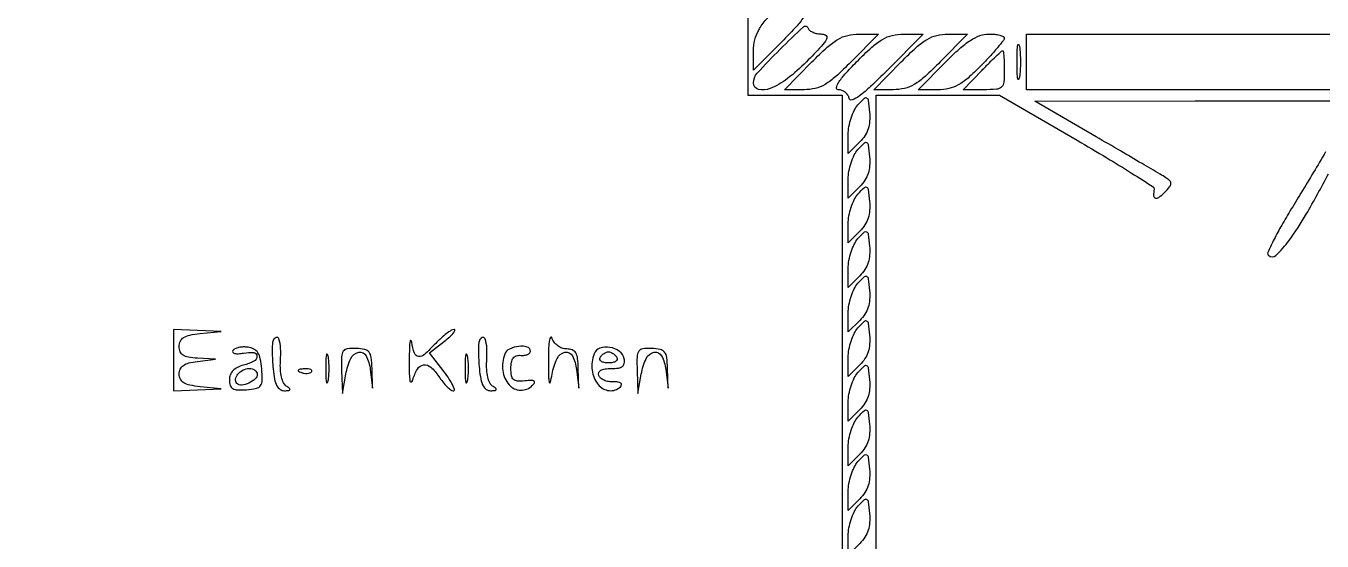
# Model space of a CAD drawing. Extents: x 17 to 822, y 5 to 559.
# Drawn here: x 145.5 to 378, y 321 to 413.4 of the extents above; entities that cross this region are included whole.
import ezdxf

# ---------------------------------------------------------------- set-up
doc = ezdxf.new("R2010")
doc.units = 0
doc.header["$MEASUREMENT"] = 0

msp = doc.modelspace()

# ---------------------------------------------------------------- linework, layer by layer
for points in [[(31.304134, 16.008298, 0.000006), (186.307387, 15.865424, 0.000281)], [(298, 303), (298, 401), (309.069271, 401), (320.138542, 401), (334.048247, 392.936929, -0.003746), (339.37403, 389.796183, -0.006091), (343.843366, 387.040599, -0.0016), (347.67245, 384.597697, -0.293128), (347.860555, 384.186929, 0.041063), (347.790106, 382.989541, 0.318972), (348.106425, 382.565446, 0.249644), (348.698198, 382.671227, 0.029816), (349.726969, 383.584112, 0.020577), (350.645926, 384.581988, 0.153362), (350.89312, 385.168703, 0.230465), (350.708661, 385.660814, 0.051348), (349.976969, 386.224647, 0.00538), (348.9635, 386.836539, 0.000284), (345.70261, 388.75527, 0.000447), (341.821232, 391.031469, 0.000325), (337.5, 393.556655), (326.5, 399.975098), (355.2186, 399.987549), (383.937199, 400)], [(378.625042, 390.834864, -0.001293), (376.461035, 387.19482, -0.001285), (374.212739, 383.457011, -0.001935), (372.231739, 380.21109, 0.009361), (370.556478, 377.372161, 0.014963), (369.24522, 374.880695, 0.008795), (368.273596, 372.800402, 0.31064), (368.366113, 372.300554, 0.408868), (369.73221, 372.288065, 0.042016), (372.077032, 374.963165, 0.028246), (375.162122, 379.679845, 0.009326), (379.162867, 386.932167, -0.005631)]]:
    msp.add_lwpolyline(points, format="xyb")
msp.add_lwpolyline([(275, 439.660978), (275, 401), (283.462201, 401), (291.924402, 401), (291.919472, 333), (291.914542, 265)])
for points in [[(281.075486, 410.599296), (276, 405.52381), (276, 408.977556, -0.060561), (276.239608, 410.948552, -0.069715), (276.943844, 412.705849, -0.049032), (278.317484, 414.636724, -0.015041), (280.75, 417.26674), (285.5, 422.102178), (285.825486, 418.88848, -0.067581), (285.760517, 416.979469, -0.088072), (285.170847, 415.33692, -0.054366), (283.813767, 413.471666, -0.011948)], [(288.295741, 412, -0.192545), (289.040013, 411.702353, -0.34246), (289.133403, 411.084609, -0.061165), (288.190665, 409.797083, -0.005907), (285.5, 407, -0.034703), (282.103146, 403.999059, -0.068891), (278.98551, 402.22786, -0.152355), (276.913517, 402.068625, -0.349554), (276, 403.215651, -0.18759), (276.688861, 404.987118, -0.011054), (280.753497, 409.230825, -0.009804), (284.943286, 413.254959, -0.544574), (285.823828, 413.028515, 0.153045), (286.108611, 412.634199, 0.061901), (286.691374, 412.302126, 0.05345), (287.455811, 412.076093, 0.045205)], [(293.5, 407, -0.013881), (290.775541, 404.383369, -0.050502), (288.848439, 402.958915, -0.074139), (287.095308, 402.243178, -0.059972), (285.075184, 402), (281.575184, 402), (286.5, 407, -0.013881), (289.224459, 409.616631, -0.050502), (291.151561, 411.041085, -0.074139), (292.904692, 411.756822, -0.059972), (294.924816, 412), (298.424816, 412)], [(299.971112, 405.460774, -0.008531), (297.022711, 402.581293, -0.030534), (295.001261, 400.894268, -0.062219), (293.714826, 400.174459, -0.467611), (293.176676, 400.460774, 0.095814), (292.929417, 401.048723, 0.079299), (292.466847, 401.547852, 0.078156), (291.864804, 401.883926, 0.088515), (291.214268, 402, -0.460173), (290.892139, 402.376116, -0.107171), (291.234242, 403.263775, -0.038471), (292.416496, 404.792491, -0.010658), (294.5, 407, -0.013866), (297.227106, 409.619329, -0.05063), (299.153728, 411.042843, -0.074314), (300.907838, 411.757337, -0.059683), (302.93352, 412), (306.442223, 412)], [(309.5, 407, -0.013881), (306.775541, 404.383369, -0.050502), (304.848439, 402.958915, -0.074139), (303.095308, 402.243178, -0.059972), (301.075184, 402), (297.575184, 402), (302.5, 407, -0.013881), (305.224459, 409.616631, -0.050502), (307.151561, 411.041085, -0.074139), (308.904692, 411.756822, -0.059972), (310.924816, 412), (314.424816, 412)], [(321, 411.287852, -0.169628), (320.846383, 410.848075, -0.006877), (319.763839, 409.52534, -0.011363), (318.404226, 407.982481, -0.007738), (316.791792, 406.287852, -0.0179), (314.488775, 404.103429, -0.053994), (312.72415, 402.856134, -0.07211), (311.041585, 402.216191, -0.054923), (309.079384, 402), (305.575184, 402), (310.5, 407, -0.015568), (312.963524, 409.3501, -0.0389), (314.937491, 410.859911, -0.054415), (316.635484, 411.714889, -0.089674), (318.212408, 412, -0.024122), (319.280689, 411.948432, -0.038432), (320.181145, 411.790806, -0.04515), (320.823363, 411.56337, -0.293029)], [(323.716254, 404.25, -0.124239), (323.564074, 403.887591, -0.664672), (323.422038, 403.923438, -0.03126), (323.324637, 405.02938, -0.006336), (323.299664, 407, -0.006336), (323.324637, 408.97062, -0.03126), (323.422038, 410.076562, -0.664672), (323.564074, 410.112409, -0.124239), (323.716254, 409.75, -0.023547), (323.846019, 408.497782, -0.014044), (323.888098, 407, -0.014044), (323.846019, 405.502218, -0.023547)], [(321, 405.5, -0.022185), (320.904641, 403.351887, -0.182984), (320.485988, 402.486732, -0.172066), (319.585302, 402.08737, -0.019141), (317.303833, 402), (313.607666, 402), (317, 405.5, -0.004184), (318.322216, 406.841534, -0.006534), (319.485087, 407.971875, -0.002347), (320.498161, 408.922202, -0.189406), (320.696167, 409, -0.380905), (320.817698, 408.891704, -0.007113), (320.910749, 407.971875, -0.013507), (320.978147, 406.841983, -0.008142)], [(295.074385, 392.62994), (293, 390.555556), (293, 393.949037, -0.04452), (293.128658, 395.391137, -0.034688), (293.514063, 396.917625, -0.035682), (294.078852, 398.299514, -0.068313), (294.75, 399.289555, -0.013511), (295.893063, 400.494199, -0.351207), (296.309455, 400.53981, -0.223081), (296.582186, 400.109995, -0.006864), (296.824385, 397.970458, -0.042169), (296.847935, 396.368954, -0.061847), (296.577869, 394.987958, -0.064866), (295.992059, 393.763404, -0.052458)], [(295.074385, 384.62994), (293, 382.555556), (293, 385.949037, -0.04452), (293.128658, 387.391137, -0.034688), (293.514063, 388.917625, -0.035682), (294.078852, 390.299514, -0.068313), (294.75, 391.289555, -0.013511), (295.893063, 392.494199, -0.351207), (296.309455, 392.53981, -0.223081), (296.582186, 392.109995, -0.006864), (296.824385, 389.970458, -0.042169), (296.847935, 388.368954, -0.061847), (296.577869, 386.987958, -0.064866), (295.992059, 385.763404, -0.052458)], [(295.074385, 376.62994), (293, 374.555556), (293, 377.949037, -0.04452), (293.128658, 379.391137, -0.034688), (293.514063, 380.917625, -0.035682), (294.078852, 382.299514, -0.068313), (294.75, 383.289555, -0.013511), (295.893063, 384.494199, -0.351207), (296.309455, 384.53981, -0.223081), (296.582186, 384.109995, -0.006864), (296.824385, 381.970458, -0.042169), (296.847935, 380.368954, -0.061847), (296.577869, 378.987958, -0.064866), (295.992059, 377.763404, -0.052458)], [(295.074385, 368.62994), (293, 366.555556), (293, 369.949037, -0.04452), (293.128658, 371.391137, -0.034688), (293.514063, 372.917625, -0.035682), (294.078852, 374.299514, -0.068313), (294.75, 375.289555, -0.013511), (295.893063, 376.494199, -0.351207), (296.309455, 376.53981, -0.223081), (296.582186, 376.109995, -0.006864), (296.824385, 373.970458, -0.042169), (296.847935, 372.368954, -0.061847), (296.577869, 370.987958, -0.064866), (295.992059, 369.763404, -0.052458)], [(295.074385, 360.62994), (293, 358.555556), (293, 361.949037, -0.04452), (293.128658, 363.391137, -0.034688), (293.514063, 364.917625, -0.035682), (294.078852, 366.299514, -0.068313), (294.75, 367.289555, -0.013511), (295.893063, 368.494199, -0.351207), (296.309455, 368.53981, -0.223081), (296.582186, 368.109995, -0.006864), (296.824385, 365.970458, -0.042169), (296.847935, 364.368954, -0.061847), (296.577869, 362.987958, -0.064866), (295.992059, 361.763404, -0.052458)], [(295.074385, 352.62994), (293, 350.555556), (293, 353.949037, -0.04452), (293.128658, 355.391137, -0.034688), (293.514063, 356.917625, -0.035682), (294.078852, 358.299514, -0.068313), (294.75, 359.289555, -0.013511), (295.893063, 360.494199, -0.351207), (296.309455, 360.53981, -0.223081), (296.582186, 360.109995, -0.006864), (296.824385, 357.970458, -0.042169), (296.847935, 356.368954, -0.061847), (296.577869, 354.987958, -0.064866), (295.992059, 353.763404, -0.052458)], [(172, 353.5), (172, 348), (176.25, 348.168103), (180.5, 348.336206), (176.75, 348.728468, -0.023544), (174.90045, 349.010469, -0.086631), (173.801926, 349.438082, -0.143315), (173.213461, 350.079901, -0.114843), (173, 350.997007, -0.107856), (173.194515, 351.888254, -0.133118), (173.736778, 352.539363, -0.091052), (174.713994, 352.987618, -0.03126), (176.25, 353.276604), (179.5, 353.679926), (176.25, 353.839963, -0.028254), (174.641559, 354.010605, -0.103216), (173.689521, 354.37756, -0.156121), (173.179947, 354.998177, -0.094711), (173, 355.939635, -0.106875), (173.207372, 356.898712, -0.148219), (173.783897, 357.555808, -0.090066), (174.87313, 357.986668, -0.023205), (176.75, 358.271532), (180.5, 358.663794), (176.25, 358.831897), (172, 359)], [(214.249512, 353.5, 0.007206), (214.264244, 351.066119, 0.038369), (214.393189, 349.743203, 0.4918), (214.620121, 349.624251, 0.220201), (214.877263, 349.925861, -0.064765), (215.717592, 351.903242, -0.230011), (216.832633, 352.645706, -0.223553), (218.130863, 352.237586, -0.061653), (219.551275, 350.562088, 0.023687), (220.262611, 349.581137, 0.030203), (221.011804, 348.752613, 0.03105), (221.700033, 348.157256, 0.164226), (222.165901, 348, 0.490345), (222.347263, 348.234162, 0.050181), (222.065916, 348.997659, 0.033146), (221.439705, 350.092365, 0.016435), (220.51131, 351.396285), (217.920837, 354.79257), (220.595277, 356.896285, 0.016375), (221.557027, 357.705146, 0.038806), (222.201941, 358.382034, 0.091637), (222.440713, 358.818196, 0.510771), (222.309173, 359, 0.139879), (221.798742, 358.854353, 0.022776), (220.940879, 358.265625, 0.023582), (219.969622, 357.45721, 0.018828), (219, 356.5, -0.019815), (217.001061, 354.534426, -0.201579), (215.926929, 354.155031, -0.309496), (215.193355, 354.722701, -0.040416), (214.716254, 356.75, 0.210763), (214.55916, 356.997374, 0.552068), (214.407305, 356.929688, 0.027272), (214.294704, 355.654996, 0.006305)], [(182.624622, 355.201643, 0.307086), (182.637324, 354.901649, 0.178194), (182.951714, 354.695713, 0.07427), (183.619899, 354.642849, 0.029901), (184.530262, 354.761034, -0.067332), (186.356265, 354.860508, -0.394982), (186.945964, 354.212617, -0.278029), (186.373903, 353.292609, -0.05662), (184.5, 352.589356, 0.054602), (183.427299, 352.191699, 0.086603), (182.641553, 351.610486, 0.098722), (182.166275, 350.859667, 0.092143), (182, 349.965064, 0.075836), (182.151289, 348.973326, 0.187958), (182.602466, 348.408899, 0.124597), (183.466572, 348.16327, 0.026277), (185.047469, 348.20044, 0.029861), (186.832355, 348.444246, 0.188331), (187.59218, 348.928873, 0.159928), (187.89029, 349.848226, 0.020097), (187.797469, 351.966325, 0.02796), (187.547749, 353.739786, 0.093417), (187.111502, 354.82542, 0.13218), (186.407602, 355.4676, 0.083995), (185.34436, 355.807186, 0.041939), (184.477875, 355.857255, 0.048279), (183.656235, 355.756022, 0.054713), (182.993736, 355.530289, 0.1459)], [(189.833619, 357.000858, 0.068754), (189.709521, 356.335734, 0.011835), (189.679305, 355.05004, 0.01269), (189.718187, 353.528601, 0.011037), (189.834488, 351.938358, 0.022671), (190.096594, 350.08394, 0.072594), (190.500958, 348.906009, 0.124521), (191.079184, 348.251213, 0.153427), (191.855035, 348.015313, 0.018049), (192.650163, 348.051439, 0.279424), (192.862646, 348.20521, 0.340923), (192.802243, 348.434363, 0.022653), (192.207578, 348.850548, -0.14359), (191.70617, 349.42197, -0.050963), (191.346986, 350.459894, -0.043375), (191.152577, 351.794716, -0.031305), (191.159585, 353.299895, 0.027998), (191.186227, 355.665342, 0.074967), (190.86161, 357.314321, 0.420046), (190.356896, 357.54667, 0.22497)], [(226.833619, 357.000858, 0.068754), (226.709521, 356.335734, 0.011835), (226.679305, 355.05004, 0.01269), (226.718187, 353.528601, 0.011037), (226.834488, 351.938358, 0.022671), (227.096594, 350.08394, 0.072594), (227.500958, 348.906009, 0.124521), (228.079184, 348.251213, 0.153427), (228.855035, 348.015313, 0.018049), (229.650163, 348.051439, 0.279424), (229.862646, 348.20521, 0.340923), (229.802243, 348.434363, 0.022653), (229.207578, 348.850548, -0.14359), (228.70617, 349.42197, -0.050963), (228.346986, 350.459894, -0.043375), (228.152577, 351.794716, -0.031305), (228.159585, 353.299895, 0.027998), (228.186227, 355.665342, 0.074967), (227.86161, 357.314321, 0.420046), (227.356896, 357.54667, 0.22497)], [(231.389534, 354.572726, 0.123534), (231.031093, 351.61461, 0.149814), (232.172326, 349.077195, 0.206868), (234.225344, 348.103784, 0.207963), (236.334959, 348.934959, 0.066055), (236.729615, 349.45037, 0.404002), (236.65543, 349.745399, 0.152012), (236.164984, 349.873161, 0.016277), (234.978739, 349.778739, -0.040027), (233.676301, 349.737087, -0.172333), (232.97, 350.026884, -0.171921), (232.603808, 350.697811, -0.039796), (232.5, 352, -0.042268), (232.596865, 353.1438, -0.117754), (232.911111, 353.880071, -0.157673), (233.457465, 354.270278, -0.096958), (234.25, 354.361111, 0.04877), (234.919827, 354.373347, 0.072417), (235.485938, 354.524132, 0.097087), (235.865282, 354.782799, 0.19719), (236, 355.111111, 0.336493), (235.438627, 355.850814, 0.097477), (233.91616, 355.969948, 0.080612), (232.248616, 355.495625, 0.193976)], [(239.231321, 353.5, 0.002575), (239.264314, 350.351112, 0.05951), (239.384565, 349.462501, 0.781944), (239.565411, 349.464284, 0.014562), (239.881641, 350.988647, -0.065077), (240.768438, 353.801553, -0.242176), (242.190403, 354.905661, -0.332627), (243.532182, 354.245538, -0.087752), (244.275423, 351.810999), (244.678849, 348.5), (244.589425, 352, 0.023425), (244.458567, 353.804618, 0.105127), (244.118607, 354.801322, 0.170123), (243.498376, 355.319068, 0.089881), (242.5, 355.5, -0.089848), (241.679738, 355.648598, -0.072131), (240.892278, 356.08129, -0.071009), (240.249209, 356.728018, -0.081783), (239.84968, 357.5, 0.551185), (239.614563, 357.559763, 0.166213), (239.39978, 357.15, 0.029962), (239.262121, 355.681513, 0.009723)], [(247.416448, 354.642863, 0.122974), (247.058325, 351.714434, 0.138802), (248.156144, 349.109673, 0.199686), (250.124942, 348.02927, 0.227062), (252.13916, 348.73916, 0.142496), (252.341494, 349.107504, 0.308818), (252.227318, 349.393506, 0.127753), (251.743878, 349.563311, 0.030422), (250.884149, 349.58294, -0.054303), (250.017448, 349.644147, -0.060219), (249.215655, 349.891551, -0.06863), (248.595028, 350.277746, -0.136477), (248.267876, 350.75, -0.184217), (248.283375, 351.270241, -0.167607), (248.641341, 351.673263, -0.093845), (249.383155, 351.923437, -0.034545), (250.489991, 352, 0.033297), (251.764709, 352.084983, 0.128823), (252.491721, 352.383293, 0.190885), (252.820402, 352.921854, 0.090006), (252.813108, 353.75, 0.191325), (251.975259, 355.067531, 0.116102), (250.247127, 355.788274, 0.123347), (248.455777, 355.641968, 0.222948)], [(199.272364, 352, 0.008087), (199.298431, 350.38851, 0.039503), (199.399666, 349.482812, 0.611425), (199.546986, 349.439977, 0.142433), (199.705733, 349.75, 0.029693), (199.840649, 350.774707, 0.017887), (199.884498, 352, 0.017887), (199.840649, 353.225293, 0.029693), (199.705733, 354.25, 0.142433), (199.546986, 354.560023, 0.611425), (199.399666, 354.517188, 0.039503), (199.298431, 353.61149, 0.008087)], [(202.131641, 351.600914), (202.263282, 347.5), (202.881641, 350.988647, -0.065077), (203.768438, 353.801553, -0.242176), (205.190403, 354.905661, -0.332627), (206.532182, 354.245538, -0.087752), (207.275423, 351.810999), (207.678849, 348.5), (207.589425, 352, 0.023084), (207.446941, 353.983698, 0.138333), (207.054517, 354.930862, 0.175714), (206.275954, 355.413806, 0.04269), (204.75, 355.600914, 0.039931), (203.140608, 355.531442, 0.220535), (202.423281, 355.084626, 0.140201), (202.119533, 354.106193, 0.013629)], [(224.272364, 352, 0.008087), (224.298431, 350.38851, 0.039503), (224.399666, 349.482812, 0.611425), (224.546986, 349.439977, 0.142433), (224.705733, 349.75, 0.029693), (224.840649, 350.774707, 0.017887), (224.884498, 352, 0.017887), (224.840649, 353.225293, 0.029693), (224.705733, 354.25, 0.142433), (224.546986, 354.560023, 0.611425), (224.399666, 354.517188, 0.039503), (224.298431, 353.61149, 0.008087)], [(251.5, 354, -0.210115), (251.553029, 353.621971, -0.178861), (251.314314, 353.29375, -0.100989), (250.768372, 353.071437, -0.046386), (250, 353, -0.046386), (249.231628, 353.071437, -0.100989), (248.685686, 353.29375, -0.178861), (248.446971, 353.621971, -0.210115), (248.5, 354, -0.057296), (248.80183, 354.382513, -0.050113), (249.195564, 354.70625, -0.052849), (249.617099, 354.926995, -0.094481), (250, 355, -0.094481), (250.382901, 354.926995, -0.052849), (250.804436, 354.70625, -0.050113), (251.19817, 354.382513, -0.057296)], [(255.131641, 351.600914), (255.263282, 347.5), (255.881641, 350.988647, -0.065077), (256.768438, 353.801553, -0.242176), (258.190403, 354.905661, -0.332627), (259.532182, 354.245538, -0.087752), (260.275423, 351.810999), (260.678849, 348.5), (260.589425, 352, 0.023084), (260.446941, 353.983698, 0.138333), (260.054517, 354.930862, 0.175714), (259.275954, 355.413806, 0.04269), (257.75, 355.600914, 0.039931), (256.140608, 355.531442, 0.220535), (255.423281, 355.084626, 0.140201), (255.119533, 354.106193, 0.013629)], [(187, 350.968615, -0.213422), (186.621817, 350.122972, -0.075769), (185.486858, 349.381846, -0.076784), (184.197884, 349.019605, -0.230479), (183.356736, 349.30993, -0.242984), (183.115307, 350.067091, -0.130219), (183.532249, 350.983357, -0.102648), (184.459491, 351.733481, -0.119467), (185.559017, 352, -0.069866), (186.109745, 351.922668, -0.085761), (186.576711, 351.697031, -0.100101), (186.888923, 351.361922, -0.138501)], [(194.8125, 351.316886, 0.051402), (195.359369, 351.160852, 0.05415), (195.916927, 351.123424, 0.060344), (196.402231, 351.202593, 0.126455), (196.729167, 351.395833, 0.296942), (196.77538, 351.614691, 0.208169), (196.592839, 351.799335, 0.077125), (196.112848, 351.910055, 0.028489), (195.416667, 351.921053, 0.018894), (194.670344, 351.862007, 0.168741), (194.37858, 351.720685, 0.470617), (194.395823, 351.538436, 0.054073)], [(295.074385, 344.62994), (293, 342.555556), (293, 345.949037, -0.04452), (293.128658, 347.391137, -0.034688), (293.514063, 348.917625, -0.035682), (294.078852, 350.299514, -0.068313), (294.75, 351.289555, -0.013511), (295.893063, 352.494199, -0.351207), (296.309455, 352.53981, -0.223081), (296.582186, 352.109995, -0.006864), (296.824385, 349.970458, -0.042169), (296.847935, 348.368954, -0.061847), (296.577869, 346.987958, -0.064866), (295.992059, 345.763404, -0.052458)], [(295.074385, 336.62994), (293, 334.555556), (293, 337.949037, -0.04452), (293.128658, 339.391137, -0.034688), (293.514063, 340.917625, -0.035682), (294.078852, 342.299514, -0.068313), (294.75, 343.289555, -0.013511), (295.893063, 344.494199, -0.351207), (296.309455, 344.53981, -0.223081), (296.582186, 344.109995, -0.006864), (296.824385, 341.970458, -0.042169), (296.847935, 340.368954, -0.061847), (296.577869, 338.987958, -0.064866), (295.992059, 337.763404, -0.052458)], [(295.074385, 328.62994), (293, 326.555556), (293, 329.949037, -0.04452), (293.128658, 331.391137, -0.034688), (293.514063, 332.917625, -0.035682), (294.078852, 334.299514, -0.068313), (294.75, 335.289555, -0.013511), (295.893063, 336.494199, -0.351207), (296.309455, 336.53981, -0.223081), (296.582186, 336.109995, -0.006864), (296.824385, 333.970458, -0.042169), (296.847935, 332.368954, -0.061847), (296.577869, 330.987958, -0.064866), (295.992059, 329.763404, -0.052458)], [(295.074385, 320.62994), (293, 318.555556), (293, 321.949037, -0.04452), (293.128658, 323.391137, -0.034688), (293.514063, 324.917625, -0.035682), (294.078852, 326.299514, -0.068313), (294.75, 327.289555, -0.013511), (295.893063, 328.494199, -0.351207), (296.309455, 328.53981, -0.223081), (296.582186, 328.109995, -0.006864), (296.824385, 325.970458, -0.042169), (296.847935, 324.368954, -0.061847), (296.577869, 322.987958, -0.064866), (295.992059, 321.763404, -0.052458)]]:
    msp.add_lwpolyline(points, format="xyb", close=True)
msp.add_lwpolyline([(385, 407), (385, 402), (355, 402), (325, 402), (325, 407), (325, 412), (355, 412), (385, 412)], close=True)

doc.saveas('drawing.dxf')
